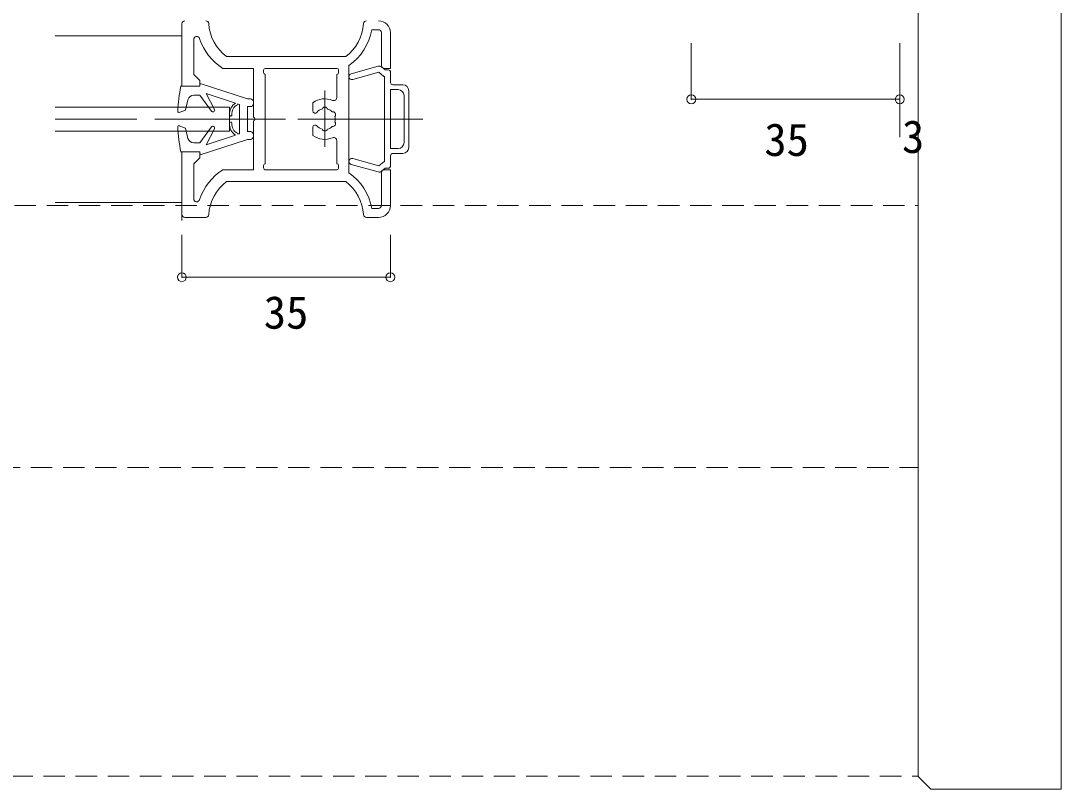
# Model space of a CAD drawing. Units: millimetres on the paper, enlarged 5 times, with parts at other scales. Extents: x -992 to 1008, y -685 to 700.
# Drawn here: x -291.8 to -0.8, y -444.3 to -229.3 of the extents above; entities that cross this region are included whole.
import ezdxf
from ezdxf.enums import TextEntityAlignment as Align

# ---------------------------------------------------------------- set-up
doc = ezdxf.new("R2010")
doc.units = ezdxf.units.MM
doc.header["$LTSCALE"] = 5
doc.header["$PDMODE"] = 32
doc.header["$PDSIZE"] = 2.5
for name, pattern in [('CHAIN1', [8, 5, -1, 1, -1]), ('DASHED1', [1.8, 1.2, -0.6]), ('DOUBLE_CHAIN1', [8.8, 5, -1, 0.6, -0.6, 0.6, -1])]:
    doc.linetypes.add(name, pattern=pattern)
doc.layers.add('2-0_18', color=7, linetype='Continuous', lineweight=18)
doc.styles.add('ＭＳ ゴシック', font='')
doc.styles.get('ＭＳ ゴシック').set_extended_font_data('MS Gothic')

msp = doc.modelspace()

# ---------------------------------------------------------------- linework, layer by layer
at = {"layer": '2-0_18'}
for p, q in [((-0.788, -111.01), (-0.788, -444.343)), ((-40.788, -440.808), (-40.788, -114.546)), ((-246.783, -247.677), (-246.783, -230.177)), ((-191.783, -231.843), (-193.66, -231.843)), ((-190.95, -241.843), (-190.95, -232.677)), ((-188.45, -232.677), (-188.45, -242.677)), ((-246.783, -233.51), (-282.206, -233.51)), ((-243.45, -244.343), (-243.45, -234.548)), ((-104.271, -235.634), (-104.271, -251.313)), ((-45.938, -235.634), (-45.938, -261.897)), ((-200.95, -239.343), (-234.283, -239.343)), ((-243.45, -244.343), (-241.783, -246.01)), ((-223.95, -243.177), (-223.95, -243.843)), ((-223.45, -242.677), (-203.45, -242.677)), ((-223.45, -269.343), (-223.45, -244.343)), ((-203.45, -244.343), (-203.45, -250.843)), ((-202.95, -243.177), (-202.95, -243.843)), ((-200.117, -241.816), (-200.117, -256.343)), ((-191.82, -242.047), (-199.442, -244.173)), ((-189.884, -243.093), (-190.912, -242.24)), ((-188.45, -242.677), (-190.117, -242.677)), ((-189.047, -243.093), (-189.884, -243.093)), ((-188.384, -245.427), (-188.384, -243.765)), ((-241.783, -246.01), (-241.783, -247.677)), ((-190.051, -268.76), (-190.051, -244.927)), ((-188.384, -246.593), (-188.384, -245.427)), ((-187.717, -247.26), (-184.957, -247.26)), ((-241.783, -247.677), (-247.117, -247.677)), ((-243.469, -250.177), (-241.783, -250.177)), ((-241.783, -250.177), (-238.52, -254.638)), ((-186.299, -248.593), (-188.384, -248.593)), ((-188.384, -265.094), (-188.384, -248.593)), ((-184.633, -250.26), (-184.633, -263.427)), ((-183.299, -248.927), (-183.299, -264.76)), ((-230.617, -252.745), (-230.617, -260.942)), ((-228.45, -251.177), (-227.617, -251.177)), ((-210.117, -252.261), (-210.117, -254.557)), ((-233.45, -253.51), (-282.206, -253.51)), ((-233.45, -253.51), (-233.45, -260.177)), ((-227.617, -253.343), (-228.45, -253.343)), ((-228.45, -253.358), (-228.45, -260.343)), ((-245.783, -259.343), (-247.499, -258.698)), ((-226.783, -257.343), (-226.783, -271.01)), ((-200.117, -257.343), (-200.117, -271.871)), ((-282.206, -260.177), (-233.45, -260.177)), ((-245.09, -262.232), (-245.783, -259.343)), ((-238.52, -259.048), (-241.783, -263.51)), ((-239.95, -264.014), (-237.672, -259.572)), ((-231.732, -261.309), (-239.95, -264.014)), ((-230.617, -260.942), (-231.117, -261.107)), ((-231.117, -261.107), (-231.117, -260.976)), ((-228.45, -260.343), (-227.617, -260.343)), ((-210.117, -261.426), (-210.117, -259.129)), ((-241.783, -263.51), (-243.469, -263.51)), ((-228.45, -262.51), (-241.616, -266.843)), ((-227.617, -262.51), (-228.45, -262.51)), ((-203.45, -262.843), (-203.45, -269.343)), ((-246.783, -285.177), (-246.783, -266.01)), ((-241.616, -266.843), (-241.783, -266.01)), ((-186.299, -265.094), (-188.384, -265.094)), ((-188.384, -267.093), (-188.384, -269.593)), ((-187.717, -266.427), (-184.966, -266.427)), ((-243.45, -279.139), (-243.45, -269.343)), ((-223.95, -269.843), (-223.95, -270.51)), ((-202.95, -269.843), (-202.95, -270.51)), ((-199.442, -269.514), (-191.82, -271.64)), ((-191.708, -269.941), (-198.994, -267.908)), ((-190.285, -268.76), (-191.708, -269.941)), ((-190.912, -271.446), (-189.884, -270.593)), ((-190.051, -268.76), (-190.285, -268.76)), ((-189.884, -270.593), (-189.047, -270.593)), ((-188.384, -269.86), (-188.384, -269.593)), ((-226.783, -271.01), (-235.322, -271.01)), ((-203.45, -271.01), (-223.45, -271.01)), ((-190.95, -281.01), (-190.95, -271.843)), ((-190.117, -271.01), (-188.45, -271.01)), ((-188.45, -271.01), (-188.45, -281.01)), ((-234.283, -274.343), (-200.95, -274.343)), ((-282.206, -280.177), (-246.783, -280.177)), ((-193.66, -281.843), (-191.783, -281.843)), ((-240.091, -284.343), (-245.95, -284.343)), ((-191.783, -284.343), (-195.143, -284.343)), ((-246.783, -301.088), (-246.783, -289.261)), ((-188.45, -289.261), (-188.45, -301.088)), ((-40.788, -440.808), (-37.252, -444.343)), ((-37.252, -444.343), (-0.788, -444.343)), ((-0.788, -444.343), (-37.252, -444.343))]:
    msp.add_line(p, q, dxfattribs=at)
at = {"layer": '2-0_18', "linetype": 'DOUBLE_CHAIN1'}
for p, q in [((-200.117, -243.51), (-200.117, -270.177)), ((-206.783, -263.51), (-206.783, -250.177)), ((-230.116, -256.843), (-243.45, -256.843)), ((-200.117, -256.843), (-213.45, -256.843))]:
    msp.add_line(p, q, dxfattribs=at)
at = {"layer": '2-0_18', "linetype": 'CHAIN1'}
for p, q in [((-206.783, -248.868), (-206.783, -264.565)), ((-179.341, -256.843), (-282.206, -256.843)), ((-252.775, -256.843), (-198.611, -256.843))]:
    msp.add_line(p, q, dxfattribs=at)
at = {"layer": '2-0_18', "lineweight": 20}
for p, q in [((-104.271, -251.313), (-45.938, -251.313)), ((-246.783, -301.088), (-188.45, -301.088))]:
    msp.add_line(p, q, dxfattribs=at)
at = {"layer": '2-0_18', "linetype": 'DASHED1', "lineweight": 20}
for p, q in [((-743.603, -281.01), (-40.788, -281.01)), ((-478.033, -354.343), (-40.788, -354.343)), ((-474.498, -440.677), (-40.788, -440.677))]:
    msp.add_line(p, q, dxfattribs=at)
at = {"layer": '2-0_18'}
for points in [[(-235.322, -242.677), (-226.783, -242.677), (-226.783, -256.343)], [(-198.994, -245.779), (-191.708, -243.746), (-190.285, -244.927), (-190.051, -244.927)], [(-241.783, -247.677), (-241.616, -246.843), (-228.45, -251.177)], [(-237.672, -254.115), (-239.95, -249.673), (-231.732, -252.377)], [(-247.499, -254.989), (-245.783, -254.343), (-245.09, -251.454)], [(-231.117, -252.711), (-231.117, -252.58), (-230.617, -252.745)], [(-247.117, -266.01), (-241.783, -266.01), (-241.783, -267.677), (-243.45, -269.343)]]:
    msp.add_lwpolyline(points, dxfattribs=at)
for centre, radius, start, end in [((-245.95, -230.177), 0.833, 90, 180), ((-240.091, -230.177), 0.833, 3.58331, 90), ((-195.143, -230.177), 0.833, 90, 176.41667), ((-191.783, -232.677), 3.333, 0, 90), ((-226.783, -229.343), 12.5, 183.58331, 233.13009), ((-208.45, -229.343), 12.5, 306.86988, 356.41667), ((-208.45, -229.343), 15, 303.74897, 350.40592), ((-191.783, -232.677), 0.833, 0, 90), ((-242.616, -234.548), 0.833, 18.19487, 180), ((-226.783, -229.343), 15.833, 198.19487, 237.36309), ((-223.45, -243.177), 0.5, 90, 180), ((-223.45, -243.843), 0.5, 180, 270), ((-203.45, -243.177), 0.5, 0, 90), ((-203.45, -243.843), 0.5, 270, 0), ((-199.218, -244.976), 0.833, 105.58924, 285.58924), ((-191.551, -243.01), 1, 50.32074, 105.58924), ((-190.117, -241.843), 0.833, 180, 270), ((-189.047, -243.759), 0.667, 359.46746, 94.039), ((-187.717, -246.593), 0.667, 180, 270), ((-184.966, -248.927), 1.667, 0, 90), ((-164.86, -261.03), 83.333, 170.77896, 175.60971), ((-243.469, -251.843), 1.667, 90, 166.50425), ((-186.299, -250.26), 1.667, 0, 90), ((-230.116, -255.293), 3.333, 118.99504, 187.34954), ((-230.116, -255.293), 2.667, 114.31573, 187.34954), ((-231.283, -252.711), 0.167, 294.31573, 0), ((-227.617, -252.01), 0.833, 0, 90), ((-227.617, -252.51), 0.833, 270, 0), ((-206.783, -256.843), 5.667, 67.38013, 126.03187), ((-204.283, -250.843), 0.833, 247.38012, 0), ((-247.616, -254.677), 0.333, 175.60971, 290.60968), ((-238.117, -254.343), 0.5, 216.17922, 27.15097), ((-233.092, -255.677), 0.333, 187.34954, 7.34955), ((-209.49, -254.557), 0.626, 180, 319.81588), ((-206.783, -256.843), 2.917, 105.35887, 139.81588), ((-206.783, -254.343), 0.833, 22.02431, 157.97567), ((-206.783, -256.843), 2.917, 45.35887, 74.64111), ((-204.618, -255.593), 0.833, 322.0243, 97.97568), ((-206.783, -256.843), 2.917, 345.35887, 14.64111), ((-247.616, -259.01), 0.333, 69.3903, 184.39027), ((-238.117, -259.343), 0.5, 332.84901, 143.82075), ((-230.116, -258.394), 3.333, 172.65043, 241.00494), ((-233.092, -258.01), 0.333, 352.65043, 172.65043), ((-230.116, -258.394), 2.667, 172.65043, 245.68424), ((-226.783, -256.843), 0.5, 270, 90), ((-209.49, -259.129), 0.626, 40.1841, 180), ((-206.783, -256.843), 2.917, 220.18409, 254.64111), ((-206.783, -256.843), 2.917, 285.35887, 314.64111), ((-204.618, -258.093), 0.833, 262.0243, 37.97568), ((-164.86, -252.656), 83.333, 184.39027, 189.22102), ((-231.283, -260.976), 0.167, 0, 65.68425), ((-227.617, -261.177), 0.833, 0, 90), ((-227.617, -261.677), 0.833, 270, 0), ((-206.783, -256.843), 5.667, 233.9681, 292.61985), ((-206.783, -259.343), 0.833, 202.0243, 337.97567), ((-243.469, -261.843), 1.667, 193.49572, 270), ((-204.283, -262.843), 0.833, 0, 112.61985), ((-186.299, -263.427), 1.667, 270, 0), ((-184.966, -264.76), 1.667, 270, 0), ((-187.717, -267.093), 0.667, 90, 180), ((-223.45, -269.843), 0.5, 90, 180), ((-223.45, -270.51), 0.5, 180, 270), ((-203.45, -269.843), 0.5, 0, 90), ((-203.45, -270.51), 0.5, 270, 0), ((-199.218, -268.711), 0.833, 74.41074, 254.41073), ((-189.047, -269.924), 0.667, 263.74691, 5.47778), ((-226.783, -284.343), 15.833, 122.63688, 161.80511), ((-208.45, -284.343), 15, 9.59406, 56.25101), ((-191.551, -270.677), 1, 254.41073, 309.67924), ((-190.117, -271.843), 0.833, 90, 180), ((-226.783, -284.343), 12.5, 126.86988, 176.41667), ((-208.45, -284.343), 12.5, 3.58331, 53.1301), ((-242.616, -279.139), 0.833, 180, 341.80511), ((-191.783, -281.01), 0.833, 270, 0), ((-191.783, -281.01), 3.333, 270, 0), ((-245.95, -283.51), 0.833, 180, 270), ((-240.091, -283.51), 0.833, 270, 356.41667), ((-195.143, -283.51), 0.833, 183.58331, 270)]:
    msp.add_arc(centre, radius, start, end, dxfattribs=at)
for p in [(-104.271, -251.313), (-45.938, -251.313), (-246.783, -301.088), (-188.45, -301.088)]:
    msp.add_point(p, dxfattribs=at)

# ---------------------------------------------------------------- texts
at = {"layer": '2-0_18', "style": 'ＭＳ ゴシック'}
for s, p in [('35', (-83.834, -269.918)), ('3', (-45.323, -269.073)), ('35', (-223.867, -318.249))]:
    msp.add_text(s, height=9.164, dxfattribs=at).set_placement(p, align=Align.BOTTOM_LEFT)

doc.saveas('drawing.dxf')
